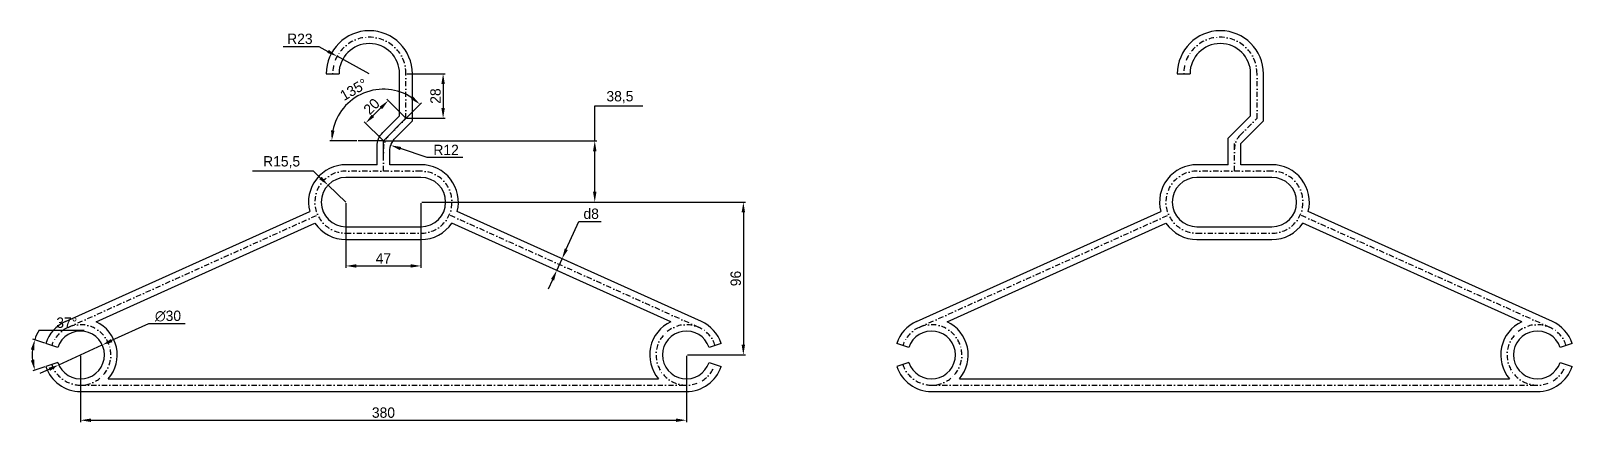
# Model space of a CAD drawing. Header units: millimetres. Extents: x 3759 to 4726, y 1280 to 1526.
import ezdxf

# ---------------------------------------------------------------- set-up
doc = ezdxf.new("R2010")
doc.units = ezdxf.units.MM
doc.linetypes.add('TRAZO_Y_PUNTOX2', pattern=[50.8, 25.4, -12.7, 0, -12.7])
doc.layers.add('contornos', color=7, linetype='Continuous', lineweight=30)
for name, color, linetype in [('cotas', 7, 'Continuous'), ('ejes', 7, 'TRAZO_Y_PUNTOX2'), ('lineasAux', 7, 'Continuous')]:
    doc.layers.add(name, color=color, linetype=linetype)
doc.styles.get("Standard").update_dxf_attribs({"font": 'cdm.shx'})
doc.dimstyles.new('Copia de ISO-25', dxfattribs={"dimtxt": 6.5, "dimasz": 6.5, "dimexe": 1.25, "dimexo": 0.625, "dimgap": 1.5, "dimtad": 1, "dimtoh": 1, "dimtxsty": 'Standard', "dimcen": -6.5, "dimadec": 0, "dimazin": 0, "dimtfac": 1, "dimtmove": 0, "dimatfit": 3, "dimfxl": 1, "dimarcsym": 0})

# ---------------------------------------------------------------- blocks, each defined once
blk = doc.blocks.new('*D2')
at = {"layer": 'cotas', "color": 0, "lineweight": -2, "ltscale": 0.13}
for p, q in [((3917.7, 1516.03), (3940, 1516.03)), ((3940, 1516.03), (3945.72, 1512.93)), ((3971.65, 1498.87), (3951.43, 1509.84))]:
    blk.add_line(p, q, dxfattribs=at)
at = {"layer": 'cotas', "color": 0, "ltscale": 0.13}
blk.add_solid([(3946.23, 1513.89), (3945.2, 1511.98), (3951.43, 1509.84)], dxfattribs=at)
at = {"layer": 'Defpoints', "color": 0, "ltscale": 0.13}
for p in [(3951.43, 1509.84), (3971.65, 1498.87)]:
    blk.add_point(p, dxfattribs=at)
at = {"layer": 'cotas', "color": 0, "ltscale": 0.13, "insert": (3928.1, 1520.78), "char_height": 6.5, "attachment_point": 5}
blk.add_mtext('R23', dxfattribs=at)
blk = doc.blocks.new('*D5')
at = {"layer": 'cotas', "color": 0, "lineweight": -2, "ltscale": 0.13}
for p, q in [((3898.45, 1437.86), (3936.35, 1437.86)), ((3936.35, 1437.86), (3941.06, 1433.38)), ((3957.01, 1418.23), (3945.77, 1428.91))]:
    blk.add_line(p, q, dxfattribs=at)
at = {"layer": 'cotas', "color": 0, "ltscale": 0.13}
blk.add_solid([(3941.8, 1434.17), (3940.31, 1432.6), (3945.77, 1428.91)], dxfattribs=at)
at = {"layer": 'Defpoints', "color": 0, "ltscale": 0.13}
for p in [(3945.77, 1428.91), (3957.01, 1418.23)]:
    blk.add_point(p, dxfattribs=at)
at = {"layer": 'cotas', "color": 0, "ltscale": 0.13, "insert": (3916.65, 1443.26), "char_height": 6.5, "attachment_point": 5}
blk.add_mtext('R15,5', dxfattribs=at)
blk = doc.blocks.new('*D6')
at = {"layer": 'cotas', "color": 0, "lineweight": -2, "ltscale": 0.13}
for p, q in [((3957.01, 1417.61), (3957.01, 1376.89)), ((4004.01, 1417.61), (4004.01, 1376.89)), ((3963.51, 1378.14), (3997.51, 1378.14))]:
    blk.add_line(p, q, dxfattribs=at)
at = {"layer": 'cotas', "color": 0, "ltscale": 0.13}
for points in [[(3963.51, 1379.22), (3963.51, 1377.06), (3957.01, 1378.14)], [(3997.51, 1379.22), (3997.51, 1377.06), (4004.01, 1378.14)]]:
    blk.add_solid(points, dxfattribs=at)
at = {"layer": 'Defpoints', "color": 0, "ltscale": 0.13}
for p in [(3957.01, 1418.23), (4004.01, 1418.23), (4004.01, 1378.14)]:
    blk.add_point(p, dxfattribs=at)
at = {"layer": 'cotas', "color": 0, "ltscale": 0.13, "insert": (3980.51, 1382.89), "char_height": 6.5, "attachment_point": 5}
blk.add_mtext('47', dxfattribs=at)
blk = doc.blocks.new('*D7')
at = {"layer": 'cotas', "color": 0, "lineweight": -2, "ltscale": 0.13}
for p, q in [((3833.14, 1341.87), (3810.04, 1331.23)), ((3856.09, 1341.87), (3833.14, 1341.87)), ((3776.88, 1315.95), (3804.13, 1328.51)), ((3770.98, 1313.24), (3765.08, 1310.52))]:
    blk.add_line(p, q, dxfattribs=at)
at = {"layer": 'cotas', "color": 0, "ltscale": 0.13}
for points in [[(3809.58, 1332.21), (3810.49, 1330.24), (3804.13, 1328.51)], [(3770.53, 1314.22), (3771.43, 1312.25), (3776.88, 1315.95)]]:
    blk.add_solid(points, dxfattribs=at)
at = {"layer": 'Defpoints', "color": 0, "ltscale": 0.13}
for p in [(3804.13, 1328.51), (3776.88, 1315.95)]:
    blk.add_point(p, dxfattribs=at)
at = {"layer": 'cotas', "color": 0, "ltscale": 0.13, "insert": (3845.36, 1346.62), "char_height": 6.5, "attachment_point": 5}
blk.add_mtext('∅30', dxfattribs=at)
blk = doc.blocks.new('*D8')
at = {"layer": 'cotas', "color": 0, "lineweight": -2, "ltscale": 0.13}
for p, q in [((3790.51, 1321.61), (3790.51, 1279.96)), ((4170.51, 1321.61), (4170.51, 1279.96)), ((3797.01, 1281.21), (4164.01, 1281.21))]:
    blk.add_line(p, q, dxfattribs=at)
at = {"layer": 'cotas', "color": 0, "ltscale": 0.13}
for points in [[(3797.01, 1282.29), (3797.01, 1280.12), (3790.51, 1281.21)], [(4164.01, 1282.29), (4164.01, 1280.12), (4170.51, 1281.21)]]:
    blk.add_solid(points, dxfattribs=at)
at = {"layer": 'Defpoints', "color": 0, "ltscale": 0.13}
for p in [(3790.51, 1322.23), (4170.51, 1322.23), (4170.51, 1281.21)]:
    blk.add_point(p, dxfattribs=at)
at = {"layer": 'cotas', "color": 0, "ltscale": 0.13, "insert": (3980.51, 1285.96), "char_height": 6.5, "attachment_point": 5}
blk.add_mtext('380', dxfattribs=at)
blk = doc.blocks.new('*D10')
at = {"layer": 'cotas', "color": 0, "lineweight": -2, "ltscale": 0.13}
for p, q in [((4004.63, 1418.23), (4207.5, 1418.23)), ((4206.25, 1411.73), (4206.25, 1328.73)), ((4171.13, 1322.23), (4207.5, 1322.23))]:
    blk.add_line(p, q, dxfattribs=at)
at = {"layer": 'cotas', "color": 0, "ltscale": 0.13}
for points in [[(4205.16, 1411.73), (4207.33, 1411.73), (4206.25, 1418.23)], [(4205.16, 1328.73), (4207.33, 1328.73), (4206.25, 1322.23)]]:
    blk.add_solid(points, dxfattribs=at)
at = {"layer": 'Defpoints', "color": 0, "ltscale": 0.13}
for p in [(4004.01, 1418.23), (4170.51, 1322.23), (4206.25, 1322.23)]:
    blk.add_point(p, dxfattribs=at)
at = {"layer": 'cotas', "color": 0, "ltscale": 0.13, "insert": (4201.5, 1370.23), "char_height": 6.5, "attachment_point": 5, "rotation": 90}
blk.add_mtext('96', dxfattribs=at)
blk = doc.blocks.new('*D11')
at = {"layer": 'cotas', "color": 0, "lineweight": -2, "ltscale": 0.13}
for p, q in [((4095.2, 1388.59), (4103.12, 1406.15)), ((4103.12, 1406.15), (4116.97, 1406.15)), ((4089.23, 1375.37), (4092.52, 1382.67)), ((4102.8, 1378.03), (4091.38, 1383.18)), ((4099.5, 1370.74), (4088.09, 1375.89)), ((4086.56, 1369.45), (4083.88, 1363.53))]:
    blk.add_line(p, q, dxfattribs=at)
at = {"layer": 'cotas', "color": 0, "ltscale": 0.13}
for points in [[(4094.21, 1389.04), (4096.18, 1388.14), (4092.52, 1382.67)], [(4085.57, 1369.9), (4087.54, 1369), (4089.23, 1375.37)]]:
    blk.add_solid(points, dxfattribs=at)
at = {"layer": 'Defpoints', "color": 0, "ltscale": 0.13}
for p in [(4089.23, 1375.37), (4103.37, 1377.77), (4100.07, 1370.48)]:
    blk.add_point(p, dxfattribs=at)
at = {"layer": 'cotas', "color": 0, "ltscale": 0.13, "insert": (4110.8, 1410.9), "char_height": 6.5, "attachment_point": 5}
blk.add_mtext('d8', dxfattribs=at)
blk = doc.blocks.new('*D23')
at = {"layer": 'cotas', "color": 0, "lineweight": -2, "ltscale": 0.13}
for p, q in [((4113.04, 1456.73), (4113.04, 1478.76)), ((4113.04, 1478.76), (4143.14, 1478.76)), ((3981.13, 1456.73), (4114.29, 1456.73)), ((4113.04, 1424.73), (4113.04, 1450.23)), ((4004.63, 1418.23), (4114.29, 1418.23))]:
    blk.add_line(p, q, dxfattribs=at)
at = {"layer": 'cotas', "color": 0, "ltscale": 0.13}
for points in [[(4111.96, 1450.23), (4114.12, 1450.23), (4113.04, 1456.73)], [(4111.96, 1424.73), (4114.12, 1424.73), (4113.04, 1418.23)]]:
    blk.add_solid(points, dxfattribs=at)
at = {"layer": 'Defpoints', "color": 0, "ltscale": 0.13}
for p in [(3980.51, 1456.73), (4004.01, 1418.23), (4113.04, 1418.23)]:
    blk.add_point(p, dxfattribs=at)
at = {"layer": 'cotas', "color": 0, "ltscale": 0.13, "insert": (4128.84, 1484.16), "char_height": 6.5, "attachment_point": 5}
blk.add_mtext('38,5', dxfattribs=at)
blk = doc.blocks.new('*D24')
at = {"layer": 'cotas', "color": 0, "lineweight": -2, "ltscale": 0.13}
for p, q in [((3993.1, 1469.32), (4004.32, 1480.54)), ((3963.92, 1456.73), (3946.83, 1456.73))]:
    blk.add_line(p, q, dxfattribs=at)
blk.add_arc((3980.51, 1456.73), 32.43, 56.50403, 168.49597, dxfattribs=at)
at = {"layer": 'cotas', "color": 0, "ltscale": 0.13}
for points in [[(3999.09, 1484.61), (3997.72, 1482.93), (4003.44, 1479.66)], [(3949.81, 1463.09), (3947.65, 1463.31), (3948.08, 1456.73)]]:
    blk.add_solid(points, dxfattribs=at)
at = {"layer": 'Defpoints', "color": 0, "ltscale": 0.13}
for p in [(3980.51, 1489.16), (3992.66, 1468.88), (3964.55, 1456.73), (3980.51, 1456.73), (3980.51, 1456.73)]:
    blk.add_point(p, dxfattribs=at)
at = {"layer": 'cotas', "color": 0, "ltscale": 0.13, "insert": (3961.91, 1488.92), "char_height": 6.5, "attachment_point": 5, "rotation": 30.00885}
blk.add_mtext('135°', dxfattribs=at)
blk = doc.blocks.new('*D36')
at = {"layer": 'cotas', "color": 0, "lineweight": -2, "ltscale": 0.13}
for p, q in [((3764.48, 1337.71), (3792.83, 1337.71)), ((3768.09, 1329.69), (3760.59, 1332.19)), ((3768.09, 1314.77), (3760.59, 1312.27))]:
    blk.add_line(p, q, dxfattribs=at)
for start, end in [(149.27006, 161.59152), (173.91298, 186.08702)]:
    blk.add_arc((3790.51, 1322.23), 30.28, start, end, dxfattribs=at)
at = {"layer": 'cotas', "color": 0, "ltscale": 0.13}
for points in [[(3759.34, 1325.67), (3761.45, 1325.21), (3761.77, 1331.79)], [(3761.45, 1319.25), (3759.34, 1318.79), (3761.77, 1312.67)]]:
    blk.add_solid(points, dxfattribs=at)
at = {"layer": 'Defpoints', "color": 0, "ltscale": 0.13}
for p in [(3768.68, 1329.49), (3776.28, 1326.97), (3760.4, 1318.99), (3768.68, 1314.97), (3776.28, 1317.49)]:
    blk.add_point(p, dxfattribs=at)
at = {"layer": 'cotas', "color": 0, "ltscale": 0.13, "insert": (3781.9, 1342.46), "char_height": 6.5, "attachment_point": 5}
blk.add_mtext('37°', dxfattribs=at)
blk = doc.blocks.new('*D38')
at = {"layer": 'cotas', "color": 0, "lineweight": -2, "ltscale": 0.13}
for p, q in [((4007.91, 1446.29), (3991.29, 1451.85)), ((4030.21, 1446.29), (4007.91, 1446.29))]:
    blk.add_line(p, q, dxfattribs=at)
at = {"layer": 'cotas', "color": 0, "ltscale": 0.13}
blk.add_solid([(3991.64, 1452.87), (3990.95, 1450.82), (3985.13, 1453.91)], dxfattribs=at)
at = {"layer": 'Defpoints', "color": 0, "ltscale": 0.13}
for p in [(3985.13, 1453.91), (3996.51, 1450.1)]:
    blk.add_point(p, dxfattribs=at)
at = {"layer": 'cotas', "color": 0, "ltscale": 0.13, "insert": (4019.81, 1451.04), "char_height": 6.5, "attachment_point": 5}
blk.add_mtext('R12', dxfattribs=at)
blk = doc.blocks.new('*D39')
at = {"layer": 'cotas', "color": 0, "lineweight": -2, "ltscale": 0.13}
for p, q in [((3994.21, 1471.31), (3982.62, 1482.91)), ((3973.95, 1472.48), (3978.9, 1477.43)), ((3980.07, 1457.17), (3968.47, 1468.76))]:
    blk.add_line(p, q, dxfattribs=at)
at = {"layer": 'cotas', "color": 0, "ltscale": 0.13}
for points in [[(3978.14, 1478.19), (3979.67, 1476.66), (3983.5, 1482.02)], [(3973.19, 1473.24), (3974.72, 1471.71), (3969.36, 1467.88)]]:
    blk.add_solid(points, dxfattribs=at)
at = {"layer": 'Defpoints', "color": 0, "ltscale": 0.13}
for p in [(3983.5, 1482.02), (3994.65, 1470.87), (3980.51, 1456.73)]:
    blk.add_point(p, dxfattribs=at)
at = {"layer": 'cotas', "color": 0, "ltscale": 0.13, "insert": (3973.07, 1478.31), "char_height": 6.5, "attachment_point": 5, "rotation": 45}
blk.add_mtext('20', dxfattribs=at)
blk = doc.blocks.new('*D40')
at = {"layer": 'cotas', "color": 0, "lineweight": -2, "ltscale": 0.13}
for p, q in [((3995.28, 1498.87), (4019.18, 1498.87)), ((4017.93, 1492.37), (4017.93, 1477.37)), ((3995.28, 1470.87), (4019.18, 1470.87))]:
    blk.add_line(p, q, dxfattribs=at)
at = {"layer": 'cotas', "color": 0, "ltscale": 0.13}
for points in [[(4016.85, 1492.37), (4019.01, 1492.37), (4017.93, 1498.87)], [(4016.85, 1477.37), (4019.01, 1477.37), (4017.93, 1470.87)]]:
    blk.add_solid(points, dxfattribs=at)
at = {"layer": 'Defpoints', "color": 0, "ltscale": 0.13}
for p in [(3994.65, 1498.87), (3994.65, 1470.87), (4017.93, 1470.87)]:
    blk.add_point(p, dxfattribs=at)
at = {"layer": 'cotas', "color": 0, "ltscale": 0.13, "insert": (4013.18, 1484.87), "char_height": 6.5, "attachment_point": 5, "rotation": 90}
blk.add_mtext('28', dxfattribs=at)

msp = doc.modelspace()

# ---------------------------------------------------------------- linework, layer by layer
at = {"layer": 'contornos', "ltscale": 0.13}
for p, q in [((3944.65, 1498.873), (3952.65, 1498.873)), ((4478.428, 1498.873), (4486.428, 1498.873)), ((4510.286, 1441.73), (4510.286, 1458.387)), ((4518.286, 1441.73), (4518.286, 1455.074)), ((4179.97, 1343.194), (4026.76, 1412.349)), ((4713.748, 1343.194), (4560.538, 1412.349)), ((4160.787, 1343.075), (4023.469, 1405.058)), ((4694.565, 1343.075), (4557.247, 1405.058)), ((3776.276, 1326.967), (3768.685, 1329.494)), ((4192.331, 1329.494), (4184.74, 1326.967)), ((4310.053, 1326.967), (4302.463, 1329.494)), ((4726.109, 1329.494), (4718.518, 1326.967)), ((3776.276, 1317.494), (3768.685, 1314.967)), ((4184.74, 1317.494), (4192.331, 1314.967)), ((4310.053, 1317.494), (4302.463, 1314.967)), ((4718.518, 1317.494), (4726.109, 1314.967)), ((3807.944, 1307.23), (4153.072, 1307.23)), ((4341.721, 1307.23), (4686.85, 1307.23)), ((3790.508, 1299.23), (4170.508, 1299.23)), ((4324.286, 1299.23), (4704.286, 1299.23))]:
    msp.add_line(p, q, dxfattribs=at)
for points in [[(3984.508, 1441.73), (3984.508, 1450.103, -0.1989124), (3988.023, 1458.588), (3998.65, 1469.216), (3998.65, 1498.873, 1), (3944.65, 1498.873)], [(3976.508, 1441.73), (3976.508, 1453.417, -0.1989124), (3980.023, 1461.902), (3990.65, 1472.529), (3990.65, 1498.873, 1), (3952.65, 1498.873)], [(4518.286, 1455.074), (4532.428, 1469.216), (4532.428, 1498.873, 1), (4478.428, 1498.873)], [(4510.286, 1458.387), (4524.428, 1472.529), (4524.428, 1498.873, 1), (4486.428, 1498.873)], [(3976.508, 1441.73), (3957.008, 1441.73, 0.4903987), (3934.256, 1412.349)], [(4026.76, 1412.349, 0.4903987), (4004.008, 1441.73), (3984.508, 1441.73)], [(4510.286, 1441.73), (4490.786, 1441.73, 0.4903987), (4468.034, 1412.349)], [(4560.538, 1412.349, 0.4903987), (4537.786, 1441.73), (4518.286, 1441.73)], [(3937.547, 1405.058, 0.2488948), (3957.008, 1394.73), (4004.008, 1394.73, 0.2488948), (4023.469, 1405.058)], [(4471.325, 1405.058, 0.2488948), (4490.786, 1394.73), (4537.786, 1394.73, 0.2488948), (4557.247, 1405.058)]]:
    msp.add_lwpolyline(points, format="xyb", dxfattribs=at)
for points in [[(4004.008, 1402.73, 1), (4004.008, 1433.73), (3957.008, 1433.73, 1), (3957.008, 1402.73)], [(4537.786, 1402.73, 1), (4537.786, 1433.73), (4490.786, 1433.73, 1), (4490.786, 1402.73)]]:
    msp.add_lwpolyline(points, format="xyb", close=True, dxfattribs=at)
for points in [[(3781.046, 1343.194), (3934.256, 1412.349)], [(4314.823, 1343.194), (4468.034, 1412.349)], [(3800.229, 1343.075), (3937.547, 1405.058)], [(4334.006, 1343.075), (4471.325, 1405.058)]]:
    msp.add_lwpolyline(points, dxfattribs=at)
for centre, radius, start, end in [((3790.508, 1322.23), 23, 114.293282, 161.59152), ((3790.508, 1322.23), 15, 198.40848, 161.59152), ((3790.508, 1322.23), 23, 319.294293, 64.998988), ((4170.508, 1322.23), 23, 115.001012, 220.705707), ((4170.508, 1322.23), 15, 18.40848, 341.59152), ((4170.508, 1322.23), 23, 18.40848, 65.706718), ((4324.286, 1322.23), 23, 114.293282, 161.59152), ((4324.286, 1322.23), 15, 198.40848, 161.59152), ((4324.286, 1322.23), 23, 319.294293, 64.998988), ((4704.286, 1322.23), 23, 115.001012, 220.705707), ((4704.286, 1322.23), 15, 18.40848, 341.59152), ((4704.286, 1322.23), 23, 18.40848, 65.706718), ((3790.508, 1322.23), 23, 198.40848, 270), ((4170.508, 1322.23), 23, 270, 341.59152), ((4324.286, 1322.23), 23, 198.40848, 270), ((4704.286, 1322.23), 23, 270, 341.59152)]:
    msp.add_arc(centre, radius, start, end, dxfattribs=at)
at = {"layer": 'cotas', "ltscale": 0.13}
msp.add_line((3980.508, 1456.73), (3964.548, 1456.73), dxfattribs=at)
at = {"layer": 'ejes', "ltscale": 0.13}
for p, q in [((4514.286, 1451.76), (4514.286, 1456.73)), ((4178.325, 1339.548), (4021.781, 1410.208)), ((4712.103, 1339.548), (4555.559, 1410.208)), ((3790.508, 1303.23), (4170.508, 1303.23)), ((4324.286, 1303.23), (4704.286, 1303.23))]:
    msp.add_line(p, q, dxfattribs=at)
for points in [[(3980.508, 1437.73), (3980.508, 1451.76, -0.1989124), (3984.023, 1460.245), (3994.65, 1470.873), (3994.65, 1498.873, 1), (3948.65, 1498.873, 1)], [(4514.286, 1437.73), (4514.286, 1451.76, -0.1989124), (4517.801, 1460.245), (4528.428, 1470.873), (4528.428, 1498.873, 1), (4482.428, 1498.873, 1)]]:
    msp.add_lwpolyline(points, format="xyb", dxfattribs=at)
for points in [[(4004.008, 1398.73, 1), (4004.008, 1437.73), (3957.008, 1437.73, 1), (3957.008, 1398.73)], [(4537.786, 1398.73, 1), (4537.786, 1437.73), (4490.786, 1437.73, 1), (4490.786, 1398.73)]]:
    msp.add_lwpolyline(points, format="xyb", close=True, dxfattribs=at)
for points in [[(3782.691, 1339.548), (3939.235, 1410.208)], [(4316.469, 1339.548), (4473.013, 1410.208)]]:
    msp.add_lwpolyline(points, dxfattribs=at)
for centre, start, end in [((3790.508, 1322.23), 198.40848, 114.293282), ((3790.508, 1322.23), 114.293282, 161.59152), ((4170.508, 1322.23), 18.40848, 341.59152), ((4324.286, 1322.23), 198.40848, 114.293282), ((4324.286, 1322.23), 114.293282, 161.59152), ((4704.286, 1322.23), 18.40848, 341.59152)]:
    msp.add_arc(centre, 19, start, end, dxfattribs=at)
at = {"layer": 'lineasAux', "ltscale": 0.13}
for p, q in [((3980.508, 1456.73), (3994.65, 1470.873)), ((3980.508, 1444.745), (3980.508, 1456.73))]:
    msp.add_line(p, q, dxfattribs=at)

# ---------------------------------------------------------------- dimensions: what is measured, and where the dimension line sits
at = {"layer": 'cotas', "ltscale": 0.13}
for center, mpoint, picture, middle in [((3971.65, 1498.873), (3951.431, 1509.836), '*D2', (3928.103, 1520.783)), ((3957.008, 1418.23), (3945.77, 1428.906), '*D5', (3916.645, 1443.259))]:
    dim = msp.add_radius_dim(center=center, mpoint=mpoint, dimstyle='Copia de ISO-25', dxfattribs=at)
    dim.commit()
    dim.dimension.update_dxf_attribs({"geometry": picture, "text_midpoint": middle})
for base, p1, p2, picture, middle in [((4017.928, 1470.873), (3994.65, 1498.873), (3994.65, 1470.873), '*D40', (4013.178, 1484.873)), ((4206.247, 1322.23), (4004.008, 1418.23), (4170.508, 1322.23), '*D10', (4201.497, 1370.23))]:
    dim = msp.add_linear_dim(base=base, p1=p1, p2=p2, angle=90, dimstyle='Copia de ISO-25', dxfattribs=at)
    dim.commit()
    dim.dimension.update_dxf_attribs({"geometry": picture, "text_midpoint": middle})
dim = msp.add_angular_dim_2l(base=(3980.508, 1489.158), line1=((3980.508, 1456.73), (3964.548, 1456.73)), line2=((3980.508, 1456.73), (3992.655, 1468.878)), dimstyle='Copia de ISO-25', dxfattribs=at)
dim.commit()
dim.dimension.update_dxf_attribs({"geometry": '*D24', "text_midpoint": (3964.29, 1484.811), "dimtype": 162})
dim = msp.add_aligned_dim(p1=(3980.508, 1456.73), p2=(3994.65, 1470.873), distance=15.768, dimstyle='Copia de ISO-25', dxfattribs=at)
dim.commit()
dim.dimension.update_dxf_attribs({"geometry": '*D39', "text_midpoint": (3973.071, 1478.31)})
dim = msp.add_linear_dim(base=(4113.04, 1418.23), p1=(3980.508, 1456.73), p2=(4004.008, 1418.23), angle=90, dimstyle='Copia de ISO-25', dxfattribs=at)
dim.commit()
dim.dimension.update_dxf_attribs({"geometry": '*D23', "text_midpoint": (4128.84, 1478.761), "dimtype": 160})
dim = msp.add_radius_dim(center=(3996.508, 1450.103), mpoint=(3985.128, 1453.909), dimstyle='Copia de ISO-25', dxfattribs=at)
dim.commit()
dim.dimension.update_dxf_attribs({"geometry": '*D38', "text_midpoint": (4019.812, 1446.289), "dimtype": 164})
for base, p1, p2, picture, middle in [((4004.008, 1378.138), (3957.008, 1418.23), (4004.008, 1418.23), '*D6', (3980.508, 1382.888)), ((4170.508, 1281.207), (3790.508, 1322.23), (4170.508, 1322.23), '*D8', (3980.508, 1285.957))]:
    dim = msp.add_linear_dim(base=base, p1=p1, p2=p2, dimstyle='Copia de ISO-25', dxfattribs=at)
    dim.commit()
    dim.dimension.update_dxf_attribs({"geometry": picture, "text_midpoint": middle})
dim = msp.add_linear_dim(base=(4089.231, 1375.374), p1=(4103.365, 1377.772), p2=(4100.074, 1370.48), angle=245.706718, text='d8', dimstyle='Copia de ISO-25', dxfattribs=at)
dim.commit()
dim.dimension.update_dxf_attribs({"geometry": '*D11', "text_midpoint": (4110.796, 1406.146), "dimtype": 161})
dim = msp.add_angular_dim_2l(base=(3760.398, 1318.993), line1=((3776.276, 1317.494), (3768.685, 1314.967)), line2=((3776.276, 1326.967), (3768.685, 1329.494)), dimstyle='Copia de ISO-25', dxfattribs=at)
dim.commit()
dim.dimension.update_dxf_attribs({"geometry": '*D36', "text_midpoint": (3781.901, 1342.455)})
dim = msp.add_diameter_dim_2p(p1=(3776.884, 1315.955), p2=(3804.132, 1328.506), dimstyle='Copia de ISO-25', dxfattribs=at)
dim.commit()
dim.dimension.update_dxf_attribs({"geometry": '*D7', "text_midpoint": (3845.361, 1341.867), "dimtype": 163})

doc.saveas('drawing.dxf')
